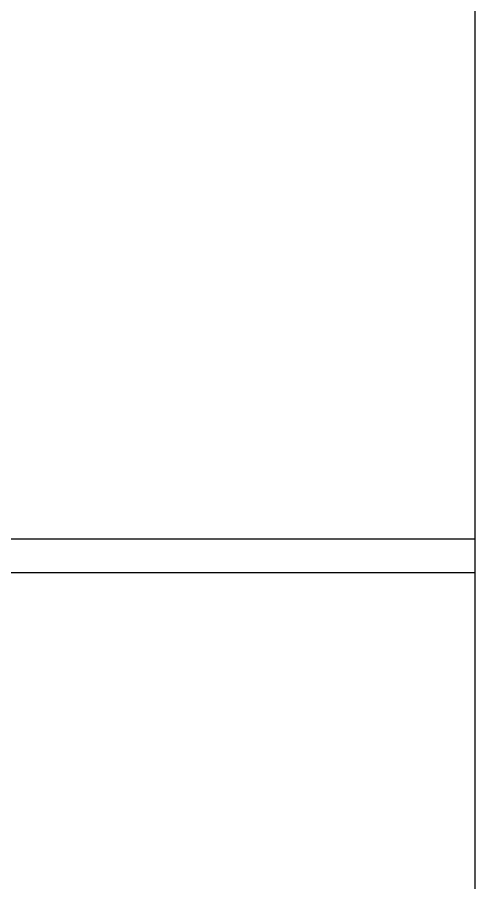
# Model space of a CAD drawing. Header units: millimetres. Extents: x 1924 to 471109, y -30014 to 109986.
# Drawn here: x 466686 to 467653, y 61218 to 63045 of the extents above; entities that cross this region are included whole.
import ezdxf

# ---------------------------------------------------------------- set-up
doc = ezdxf.new("R2010")
doc.units = ezdxf.units.MM
doc.header["$LTSCALE"] = 100
doc.layers.add('podlazi', color=40, linetype='Continuous', lineweight=30, plot=False)

msp = doc.modelspace()

# ---------------------------------------------------------------- linework, layer by layer
for p, q in [((467652.947, 61987.745), (467652.947, 61827.745)), ((467652.947, 61943.245), (467652.947, 61872.245))]:
    msp.add_line(p, q)
at = {"color": 0, "linetype": 'ByBlock'}
for points in [[(467652.947, 61943.245), (465958.697, 61943.245), (465943.697, 61943.29), (465834.947, 61943.29)], [(467652.947, 61872.245), (465958.697, 61872.245), (465943.697, 61872.2), (465834.947, 61872.2)]]:
    msp.add_lwpolyline(points, dxfattribs=at)
at = {"layer": 'podlazi'}
msp.add_line((467652.947, 66082.745), (467652.947, 41732.745), dxfattribs=at)

doc.saveas('drawing.dxf')
